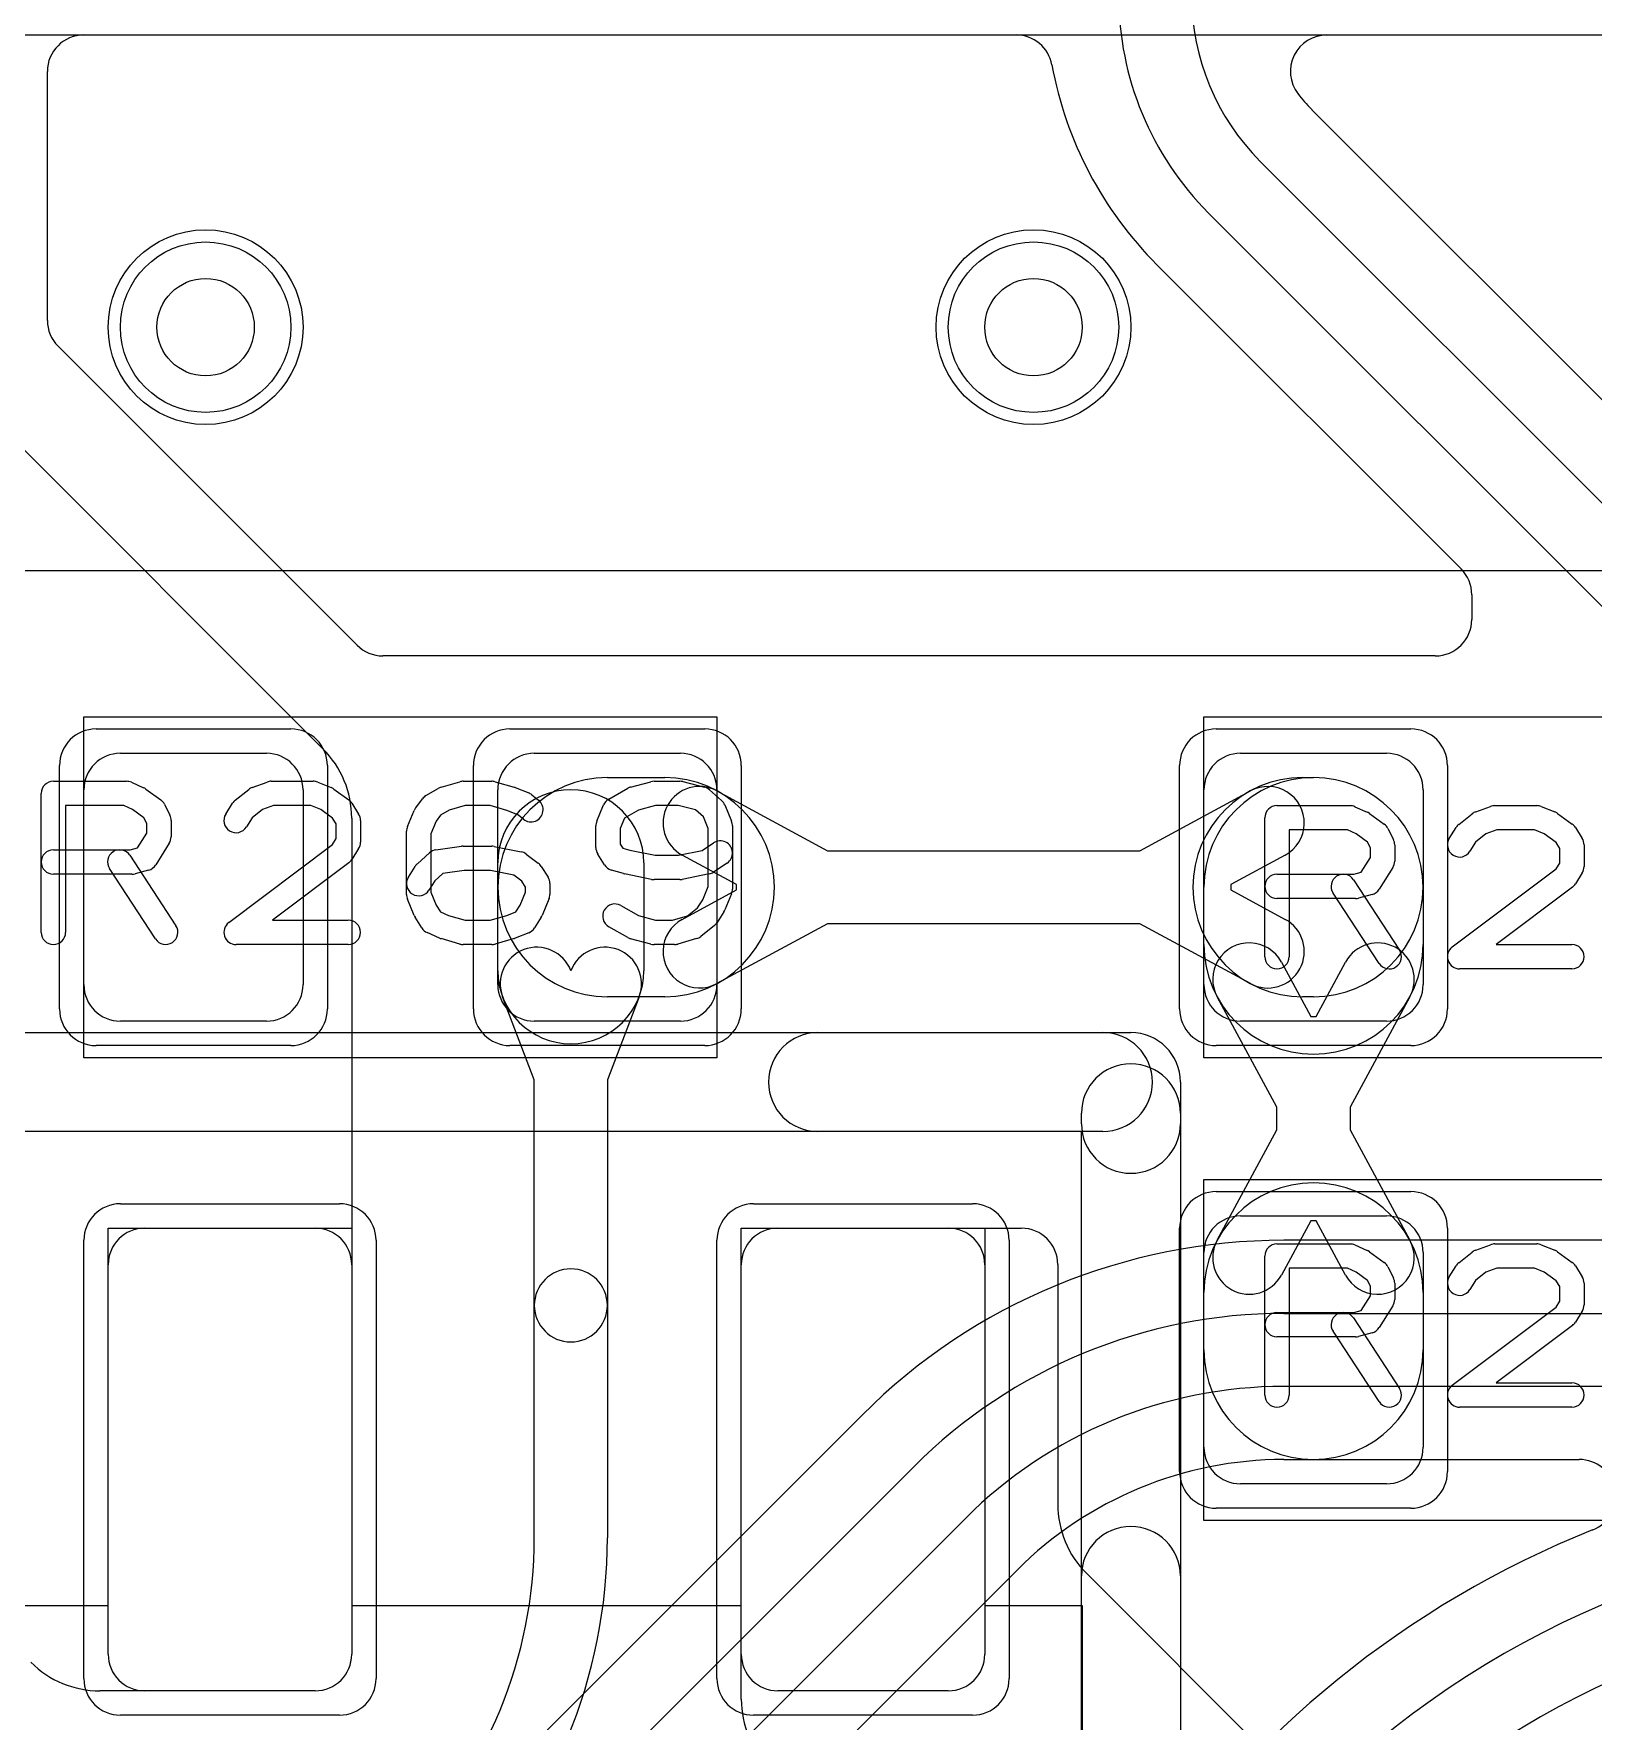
# Model space of a CAD drawing. Extents: x 0 to 20.5, y -0.5 to 20.
# Drawn here: x 4.547 to 7.749, y 12.138 to 15.602 of the extents above; entities that cross this region are included whole.
import ezdxf

# ---------------------------------------------------------------- set-up
doc = ezdxf.new("R2010")
doc.units = 0
for name, color, linetype in [('Hole', 1, 'CONTINUOUS'), ('L1', 3, 'CONTINUOUS'), ('L2', 3, 'CONTINUOUS'), ('L3', 3, 'CONTINUOUS'), ('L4', 3, 'CONTINUOUS'), ('MetalMask-A', 176, 'CONTINUOUS'), ('PartsArea-A', 111, 'CONTINUOUS'), ('PartsArea-B', 111, 'CONTINUOUS'), ('PartsSilk-A', 221, 'CONTINUOUS'), ('Resist-A', 2, 'CONTINUOUS'), ('Resist-B', 2, 'CONTINUOUS'), ('Silk-A', 140, 'CONTINUOUS')]:
    doc.layers.add(name, color=color, linetype=linetype)

msp = doc.modelspace()

# ---------------------------------------------------------------- linework, layer by layer
at = {"layer": 'Hole'}
for centre in [(4.9, 15), (6.6, 15)]:
    msp.add_circle(centre, 0.1, dxfattribs=at)
at = {"layer": 'L1'}
for p, q in [((4.65001, 15.59996), (6.56416, 15.59996)), ((7.20246, 15.59996), (18.82503, 15.59996)), ((4.57504, 15.01391), (4.57504, 15.52499)), ((8.18413, 14.43413), (7.17177, 15.44649)), ((7.06567, 15.34039), (8.07803, 14.32803)), ((7.97197, 14.22197), (6.9596, 15.23432)), ((6.85351, 15.12823), (7.47804, 14.5037)), ((5.2109, 14.347), (4.597, 14.9609)), ((4.43358, 14.84142), (5.14142, 14.13358)), ((7.5, 14.45069), (7.5, 14.40001)), ((7.42503, 14.32504), (5.26391, 14.32504)), ((4.725, 14.125), (5.025, 14.125)), ((5.575, 14.125), (5.875, 14.125)), ((7.025, 14.125), (7.325, 14.125)), ((5.725, 14.075), (5.84286, 14.075)), ((7.1525, 14.075), (7.175, 14.075)), ((4.65, 13.65), (4.65, 14.05)), ((5.1, 14.05), (5.1, 13.65)), ((5.5, 13.65), (5.5, 14.05)), ((5.95, 14.05), (5.95, 13.65)), ((5.95, 14.04785), (6.17686, 13.925)), ((6.8185, 13.925), (7.04536, 14.04785)), ((6.95, 13.65), (6.95, 14.05)), ((7.4, 14.05), (7.4, 13.65)), ((5.2, 13.99216), (5.2, 12.27497)), ((5.5, 13.67857), (5.5, 13.9)), ((5.8, 13.9), (5.8, 13.67857)), ((5.99011, 13.85555), (5.87858, 13.91595)), ((6.17686, 13.925), (6.8185, 13.925)), ((7.11678, 13.91595), (7.00525, 13.85555)), ((5.87858, 13.78405), (5.99011, 13.84445)), ((5.99011, 13.84445), (5.99011, 13.85555)), ((6.95, 13.73214), (6.95, 13.85)), ((7.00525, 13.85555), (7.00525, 13.84445)), ((7.00525, 13.84445), (7.11678, 13.78405)), ((7.4, 13.85), (7.4, 13.73214)), ((6.17686, 13.775), (5.95, 13.65215)), ((6.8185, 13.775), (6.17686, 13.775)), ((7.04536, 13.65215), (6.8185, 13.775)), ((7.10905, 13.69642), (7.16945, 13.58489)), ((7.18055, 13.58489), (7.24095, 13.69642)), ((5.575, 13.45473), (5.5099, 13.62499)), ((5.84286, 13.625), (5.725, 13.625)), ((5.7901, 13.62499), (5.725, 13.45473)), ((7.1, 13.39814), (6.97715, 13.625)), ((7.175, 13.625), (7.1525, 13.625)), ((7.37285, 13.625), (7.25, 13.39814)), ((7.16945, 13.58489), (7.18055, 13.58489)), ((5.025, 13.575), (4.725, 13.575)), ((5.875, 13.575), (5.575, 13.575)), ((7.325, 13.575), (7.025, 13.575)), ((5.575, 12.99139), (5.575, 13.45473)), ((5.725, 13.45473), (5.725, 12.99139)), ((7.1, 13.35186), (7.1, 13.39814)), ((7.25, 13.39814), (7.25, 13.35186)), ((6.97715, 13.125), (7.1, 13.35186)), ((7.25, 13.35186), (7.37285, 13.125)), ((7.025, 13.175), (7.325, 13.175)), ((4.775, 13.15), (5.125, 13.15)), ((6.07497, 13.15), (6.57499, 13.15)), ((6.075, 13.15), (6.425, 13.15)), ((7.16945, 13.16511), (7.10905, 13.05358)), ((7.18055, 13.16511), (7.16945, 13.16511)), ((7.24095, 13.05358), (7.18055, 13.16511)), ((6.95, 12.7), (6.95, 13.1)), ((7.4, 13.1), (7.4, 12.7)), ((4.7, 12.275), (4.7, 13.075)), ((5.2, 13.075), (5.2, 12.275)), ((6, 12.18284), (6, 13.07503)), ((6, 12.275), (6, 13.075)), ((6.5, 13.075), (6.5, 12.275)), ((6.64996, 13.07503), (6.64996, 12.58284)), ((6.95, 12.9), (6.95, 13.01786)), ((7.4, 13.01786), (7.4, 12.9)), ((5.575, 12.51421), (5.575, 12.99139)), ((5.725, 12.99139), (5.725, 12.51421)), ((7.325, 12.625), (7.025, 12.625)), ((6.70854, 12.44142), (7.74142, 11.40854)), ((5.12503, 12.2), (4.68284, 12.2)), ((5.125, 12.2), (4.775, 12.2)), ((6.425, 12.2), (6.075, 12.2))]:
    msp.add_line(p, q, dxfattribs=at)
for centre in [(4.9, 15), (6.6, 15)]:
    msp.add_circle(centre, 0.2, dxfattribs=at)
for centre, radius, start, end in [((7.40528, 15.68), 0.63028, 180, -135), ((7.40528, 15.68), 0.48028, 180, -135), ((4.65001, 15.52499), 0.07497, 90, 180), ((6.56416, 15.52499), 0.07497, 10.44361, 90), ((7.20246, 15.52499), 0.07497, 90, -142.615), ((7.4053, 15.68), 0.78033, -169.55855, -135.00104), ((7.40528, 15.68), 0.33024, -142.61134, -135.20242), ((7.22414, 15.50013), 0.07497, -135.20536, -134.31363), ((4.65001, 15.01391), 0.07497, 180, -135), ((7.42503, 14.45069), 0.07497, 0, 45), ((7.42503, 14.40001), 0.07497, -90, 0), ((5.26391, 14.40001), 0.07497, -135, -90), ((4.725, 14.05), 0.075, 90, 180), ((5.025, 14.05), 0.075, 0, 90), ((5, 13.99216), 0.2, 0, 45), ((5.575, 14.05), 0.075, 90, 180), ((5.875, 14.05), 0.075, 0, 90), ((7.025, 14.05), 0.075, 90, 180), ((7.325, 14.05), 0.075, 0, 90), ((5.725, 13.85), 0.225, 90, -90), ((5.84286, 13.85), 0.225, -90, 90), ((7.1525, 13.85), 0.225, 90, -90), ((7.175, 13.85), 0.225, 0, 180), ((7.175, 13.85), 0.225, -90, 90), ((5.65, 13.9), 0.15, 0, 180), ((5.91429, 13.9819), 0.075, 61.56575, -118.43679), ((7.08107, 13.9819), 0.075, -61.56575, 118.43679), ((5.91429, 13.7181), 0.075, 118.43425, -61.56321), ((7.08107, 13.7181), 0.075, -118.43425, 61.56321), ((5.57995, 13.65178), 0.075, 20.93604, -159.07574), ((5.72005, 13.65178), 0.075, -20.92891, 159.06396), ((7.175, 13.73214), 0.225, 180, 0), ((7.0431, 13.66071), 0.075, 28.43425, -151.56321), ((7.3069, 13.66071), 0.075, -28.43425, 151.56321), ((5.65, 13.67857), 0.15, 180, 0), ((4.725, 13.65), 0.075, 180, -90), ((5.025, 13.65), 0.075, -90, 0), ((5.575, 13.65), 0.075, 180, -90), ((5.875, 13.65), 0.075, -90, 0), ((7.025, 13.65), 0.075, 180, -90), ((7.325, 13.65), 0.075, -90, 0), ((7.175, 13.01786), 0.225, 0, 180), ((7.025, 13.1), 0.075, 90, 180), ((7.325, 13.1), 0.075, 0, 90), ((4.775, 13.075), 0.075, 90, 180), ((5.125, 13.075), 0.075, 0, 90), ((6.07497, 13.07503), 0.07497, 90, 180), ((6.075, 13.075), 0.075, 90, 180), ((6.425, 13.075), 0.075, 0, 90), ((6.57499, 13.07503), 0.07497, 0, 90), ((7.0431, 13.08929), 0.075, 151.56575, -28.43679), ((7.3069, 13.08929), 0.075, -151.56575, 28.43679), ((5.65, 12.99139), 0.075, 0, 180), ((5.65, 12.99139), 0.075, 180, 0), ((7.175, 12.9), 0.225, 180, 0), ((7.025, 12.7), 0.075, 180, -90), ((7.325, 12.7), 0.075, -90, 0), ((6.84996, 12.58284), 0.2, 180, -135), ((4.65, 12.51422), 0.925, -45, -0.00062), ((4.65, 12.51422), 1.075, -45, -0.00053), ((4.775, 12.275), 0.075, 180, -90), ((5.125, 12.275), 0.075, -90, 0), ((5.12503, 12.27497), 0.07497, -90, 0), ((6.075, 12.275), 0.075, 180, -90), ((6.425, 12.275), 0.075, -90, 0), ((4.68284, 12.4), 0.2, -135, -90), ((6.2, 12.18284), 0.2, 180, -135)]:
    msp.add_arc(centre, radius, start, end, dxfattribs=at)
at = {"layer": 'L2'}
msp.add_line((1.17497, 15.59996), (18.82503, 15.59996), dxfattribs=at)
for centre in [(4.9, 15), (6.6, 15)]:
    msp.add_circle(centre, 0.2, dxfattribs=at)
at = {"layer": 'L3'}
msp.add_line((1.175, 15.59996), (9.69996, 15.59996), dxfattribs=at)
for centre in [(4.9, 15), (6.6, 15)]:
    msp.add_circle(centre, 0.2, dxfattribs=at)
at = {"layer": 'L4'}
for p, q in [((1.17497, 15.59996), (10.14999, 15.59996)), ((8.94932, 13.12504), (7.11421, 13.12504)), ((7.11421, 12.975), (8.06711, 12.975)), ((8.06711, 12.825), (7.11421, 12.825)), ((6.24799, 12.76623), (4.38883, 10.90709)), ((5.39951, 11.70557), (6.35408, 12.66014)), ((7.11421, 12.67496), (7.72052, 12.67496)), ((6.46015, 12.55407), (5.50557, 11.59951)), ((4.70709, 10.58883), (6.56624, 12.44798))]:
    msp.add_line(p, q, dxfattribs=at)
for centre in [(4.9, 15), (6.6, 15)]:
    msp.add_circle(centre, 0.2, dxfattribs=at)
for centre, radius, start, end in [((7.11423, 11.9), 1.22504, 90.00093, 135.00033), ((7.11422, 11.9), 1.075, 90.00053, 135), ((7.11422, 11.9), 0.925, 90.00062, 135), ((7.11422, 11.9), 0.77496, 90.00074, 135), ((7.72052, 12.59999), 0.07497, -67.81399, 90), ((8.5, 10.65), 2.02504, 111.79279, 180), ((8.5, 10.65), 1.875, 90, 180), ((7.72037, 12.59993), 0.07497, -68.20852, -67.69053), ((8.5, 10.65), 1.725, 90, 180), ((8.5, 10.65), 1.575, 90, 180)]:
    msp.add_arc(centre, radius, start, end, dxfattribs=at)
at = {"layer": 'MetalMask-A'}
for p, q in [((4.725, 14.125), (5.025, 14.125)), ((5.575, 14.125), (5.875, 14.125)), ((7.025, 14.125), (7.325, 14.125)), ((4.65, 13.65), (4.65, 14.05)), ((5.1, 14.05), (5.1, 13.65)), ((5.5, 13.65), (5.5, 14.05)), ((5.95, 14.05), (5.95, 13.65)), ((6.95, 13.65), (6.95, 14.05)), ((7.4, 14.05), (7.4, 13.65)), ((5.025, 13.575), (4.725, 13.575)), ((5.875, 13.575), (5.575, 13.575)), ((7.325, 13.575), (7.025, 13.575)), ((7.025, 13.175), (7.325, 13.175)), ((4.775, 13.15), (5.125, 13.15)), ((6.075, 13.15), (6.425, 13.15)), ((6.95, 12.7), (6.95, 13.1)), ((7.4, 13.1), (7.4, 12.7)), ((4.7, 12.275), (4.7, 13.075)), ((5.2, 13.075), (5.2, 12.275)), ((6, 12.275), (6, 13.075)), ((6.5, 13.075), (6.5, 12.275)), ((7.325, 12.625), (7.025, 12.625)), ((5.125, 12.2), (4.775, 12.2)), ((6.425, 12.2), (6.075, 12.2))]:
    msp.add_line(p, q, dxfattribs=at)
for centre, start, end in [((4.725, 14.05), 90, 180), ((5.025, 14.05), 0, 90), ((5.575, 14.05), 90, 180), ((5.875, 14.05), 0, 90), ((7.025, 14.05), 90, 180), ((7.325, 14.05), 0, 90), ((4.725, 13.65), 180, -90), ((5.025, 13.65), -90, 0), ((5.575, 13.65), 180, -90), ((5.875, 13.65), -90, 0), ((7.025, 13.65), 180, -90), ((7.325, 13.65), -90, 0), ((7.025, 13.1), 90, 180), ((7.325, 13.1), 0, 90), ((4.775, 13.075), 90, 180), ((5.125, 13.075), 0, 90), ((6.075, 13.075), 90, 180), ((6.425, 13.075), 0, 90), ((7.025, 12.7), 180, -90), ((7.325, 12.7), -90, 0), ((4.775, 12.275), 180, -90), ((5.125, 12.275), -90, 0), ((6.075, 12.275), 180, -90), ((6.425, 12.275), -90, 0)]:
    msp.add_arc(centre, 0.075, start, end, dxfattribs=at)
at = {"layer": 'PartsArea-A'}
for p, q in [((20, 14.5), (0, 14.5)), ((4.65, 13.5), (4.65, 14.2)), ((4.65, 14.2), (5.95, 14.2)), ((5.95, 14.2), (5.95, 13.5)), ((6.95, 13.5), (6.95, 14.2)), ((6.95, 14.2), (8.25, 14.2)), ((5.95, 13.5), (4.65, 13.5)), ((8.25, 13.5), (6.95, 13.5)), ((6.95, 12.55), (6.95, 13.25)), ((6.95, 13.25), (8.25, 13.25)), ((4.7, 12.375), (4.7, 13.15)), ((4.7, 13.15), (5.2, 13.15)), ((5.2, 13.15), (5.2, 12.375)), ((6, 12.375), (6, 13.15)), ((6, 13.15), (6.5, 13.15)), ((6.5, 13.15), (6.5, 12.375)), ((8.25, 12.55), (6.95, 12.55)), ((4.5, 12.375), (4.7, 12.375)), ((5.2, 12.375), (6, 12.375)), ((6.5, 12.375), (6.7, 12.375)), ((6.7, 12.375), (6.7, 11.025))]:
    msp.add_line(p, q, dxfattribs=at)
at = {"layer": 'PartsArea-B'}
msp.add_line((20, 14.5), (0, 14.5), dxfattribs=at)
at = {"layer": 'PartsSilk-A'}
for p, q in [((4.5625, 13.75741), (4.5625, 14.04259)), ((4.5875, 14.06759), (4.7375, 14.06759)), ((4.74765, 14.06544), (4.77265, 14.05433)), ((4.7772, 14.0517), (4.80776, 14.02948)), ((4.96077, 14.02878), (4.98855, 14.051)), ((4.99563, 14.05497), (5.02618, 14.06608)), ((5.03472, 14.06759), (5.12083, 14.06759)), ((5.13011, 14.0658), (5.15789, 14.05469)), ((5.16331, 14.0517), (5.19387, 14.02948)), ((5.35254, 14.03818), (5.37754, 14.05299)), ((5.38341, 14.05552), (5.4223, 14.06663)), ((5.42917, 14.06759), (5.4875, 14.06759)), ((5.49437, 14.06663), (5.53326, 14.05552)), ((5.53567, 14.05469), (5.56345, 14.04358)), ((5.56979, 14.03989), (5.58368, 14.02878)), ((5.72788, 14.03097), (5.76677, 14.05319)), ((5.77273, 14.05564), (5.81439, 14.06675)), ((5.82083, 14.06759), (5.87361, 14.06759)), ((5.87967, 14.06684), (5.92412, 14.05573)), ((5.93467, 14.05017), (5.95967, 14.02795)), ((4.7322, 14.01759), (4.6125, 14.01759)), ((4.6125, 14.01759), (4.6125, 13.75741)), ((4.74993, 14.00971), (4.7322, 14.01759)), ((4.77343, 13.99263), (4.74993, 14.00971)), ((4.81542, 14.02044), (4.82653, 13.99822)), ((4.9413, 14.00029), (4.95519, 14.02251)), ((5.01658, 14.00939), (4.99533, 13.9924)), ((5.03912, 14.01759), (5.01658, 14.00939)), ((5.11602, 14.01759), (5.03912, 14.01759)), ((5.13643, 14.00943), (5.11602, 14.01759)), ((5.16054, 13.99189), (5.13643, 14.00943)), ((5.20037, 14.02251), (5.21426, 14.00029)), ((5.31442, 13.97442), (5.32831, 14.00776)), ((5.33139, 14.01315), (5.34528, 14.03167)), ((5.40025, 14.00833), (5.3823, 13.99769)), ((5.43267, 14.01759), (5.40025, 14.00833)), ((5.484, 14.01759), (5.43267, 14.01759)), ((5.51829, 14.00779), (5.484, 14.01759)), ((5.54145, 13.99853), (5.51829, 14.00779)), ((5.55244, 13.98974), (5.54145, 13.99853)), ((5.70331, 13.98555), (5.7172, 14.01888)), ((5.78875, 14.00816), (5.76008, 13.99178)), ((5.82411, 14.01759), (5.78875, 14.00816)), ((5.87053, 14.01759), (5.82411, 14.01759)), ((5.90604, 14.00871), (5.87053, 14.01759)), ((5.92218, 13.99437), (5.90604, 14.00871)), ((5.96614, 14.01887), (5.98002, 13.98554)), ((7.1, 14.01759), (7.25, 14.01759)), ((7.26015, 14.01544), (7.28515, 14.00433)), ((7.2897, 14.0017), (7.32026, 13.97948)), ((7.47327, 13.97878), (7.50105, 14.001)), ((7.50813, 14.00497), (7.53868, 14.01608)), ((7.54722, 14.01759), (7.63333, 14.01759)), ((7.64261, 14.0158), (7.67039, 14.00469)), ((7.67581, 14.0017), (7.70637, 13.97948)), ((4.77917, 13.98114), (4.77343, 13.99263)), ((4.77917, 13.96087), (4.77917, 13.98114)), ((4.82917, 13.98704), (4.82917, 13.9537)), ((4.99533, 13.9924), (4.9837, 13.97379)), ((5.16806, 13.97987), (5.16054, 13.99189)), ((5.16806, 13.94976), (5.16806, 13.97987)), ((5.21806, 13.98704), (5.21806, 13.94259)), ((5.3125, 13.83519), (5.3125, 13.96481)), ((5.37327, 13.98565), (5.3625, 13.95981)), ((5.3823, 13.99769), (5.37327, 13.98565)), ((5.70139, 13.93148), (5.70139, 13.97593)), ((5.76008, 13.99178), (5.75139, 13.97093)), ((5.75139, 13.97093), (5.75139, 13.93865)), ((5.93194, 13.97093), (5.92218, 13.99437)), ((5.93194, 13.8513), (5.93194, 13.97093)), ((5.98194, 13.97593), (5.98194, 13.8463)), ((7.075, 13.70741), (7.075, 13.99259)), ((7.2447, 13.96759), (7.125, 13.96759)), ((7.125, 13.96759), (7.125, 13.70741)), ((7.26243, 13.95971), (7.2447, 13.96759)), ((7.32792, 13.97044), (7.33903, 13.94822)), ((7.4538, 13.95029), (7.46769, 13.97251)), ((7.55162, 13.96759), (7.52908, 13.95939)), ((7.62852, 13.96759), (7.55162, 13.96759)), ((7.64893, 13.95943), (7.62852, 13.96759)), ((7.71287, 13.97251), (7.72676, 13.95029)), ((4.74533, 13.92685), (4.76042, 13.93087)), ((4.76042, 13.93087), (4.77917, 13.96087)), ((4.82537, 13.94045), (4.79759, 13.89601)), ((4.94747, 13.77739), (5.16043, 13.93756)), ((5.16043, 13.93756), (5.16806, 13.94976)), ((5.21426, 13.92934), (5.20037, 13.90712)), ((5.3625, 13.95981), (5.3625, 13.84019)), ((5.37291, 13.92661), (5.42569, 13.93402)), ((5.42917, 13.93426), (5.4875, 13.93426)), ((5.4924, 13.93377), (5.54796, 13.92266)), ((5.75139, 13.93865), (5.75646, 13.93054)), ((5.75646, 13.93054), (5.7713, 13.92614)), ((5.91942, 13.92539), (5.94307, 13.94117)), ((7.28593, 13.94263), (7.26243, 13.95971)), ((7.29167, 13.93114), (7.28593, 13.94263)), ((7.29167, 13.91087), (7.29167, 13.93114)), ((7.34167, 13.93704), (7.34167, 13.9037)), ((7.50783, 13.9424), (7.4962, 13.92379)), ((7.52908, 13.95939), (7.50783, 13.9424)), ((7.67304, 13.94189), (7.64893, 13.95943)), ((7.68056, 13.92987), (7.67304, 13.94189)), ((7.68056, 13.89976), (7.68056, 13.92987)), ((7.73056, 13.93704), (7.73056, 13.89259)), ((4.5875, 13.92685), (4.74533, 13.92685)), ((4.74453, 13.91553), (4.83898, 13.77109)), ((5.1942, 13.90039), (5.03733, 13.78241)), ((5.33478, 13.89832), (5.35978, 13.92054)), ((5.55794, 13.91824), (5.58294, 13.89972)), ((5.71908, 13.89601), (5.70519, 13.91823)), ((5.7713, 13.92614), (5.82331, 13.91574)), ((5.82331, 13.91574), (5.87113, 13.91574)), ((5.87113, 13.91574), (5.91942, 13.92539)), ((5.97081, 13.89957), (5.94304, 13.88105)), ((7.27292, 13.88087), (7.29167, 13.91087)), ((7.67293, 13.88756), (7.68056, 13.89976)), ((4.74861, 13.87685), (4.5875, 13.87685)), ((4.79714, 13.74373), (4.70269, 13.88817)), ((4.78283, 13.8851), (4.75505, 13.87769)), ((5.3163, 13.87066), (5.33019, 13.89288)), ((5.37068, 13.86333), (5.3587, 13.84416)), ((5.38735, 13.87814), (5.37068, 13.86333)), ((5.43092, 13.88426), (5.38735, 13.87814)), ((5.48502, 13.88426), (5.43092, 13.88426)), ((5.53267, 13.87473), (5.48502, 13.88426)), ((5.54937, 13.86236), (5.53267, 13.87473)), ((5.55694, 13.85024), (5.54937, 13.86236)), ((5.58926, 13.89287), (5.60314, 13.87065)), ((5.75818, 13.87788), (5.73318, 13.88529)), ((5.81593, 13.86623), (5.76038, 13.87734)), ((5.87361, 13.86574), (5.82083, 13.86574)), ((5.93407, 13.87734), (5.87851, 13.86623)), ((7.1, 13.87685), (7.25783, 13.87685)), ((7.25703, 13.86553), (7.35148, 13.72109)), ((7.25783, 13.87685), (7.27292, 13.88087)), ((7.33787, 13.89045), (7.31009, 13.84601)), ((7.45997, 13.72739), (7.67293, 13.88756)), ((7.72676, 13.87934), (7.71287, 13.85712)), ((5.32831, 13.79224), (5.31442, 13.82558)), ((5.3625, 13.84019), (5.37368, 13.81336)), ((5.54577, 13.81336), (5.55694, 13.84019)), ((5.55694, 13.84019), (5.55694, 13.85024)), ((5.60502, 13.82558), (5.59114, 13.79224)), ((5.60694, 13.85741), (5.60694, 13.83519)), ((5.92077, 13.82447), (5.93194, 13.8513)), ((5.98002, 13.83669), (5.96614, 13.80335)), ((7.26111, 13.82685), (7.1, 13.82685)), ((7.30964, 13.69373), (7.21519, 13.83817)), ((7.29533, 13.8351), (7.26755, 13.82769)), ((7.7067, 13.85039), (7.54983, 13.73241)), ((5.37368, 13.81336), (5.38242, 13.79937)), ((5.38242, 13.79937), (5.39883, 13.79208)), ((5.39883, 13.79208), (5.43267, 13.78241)), ((5.484, 13.78241), (5.51829, 13.79221)), ((5.51829, 13.79221), (5.5373, 13.79981)), ((5.5373, 13.79981), (5.54577, 13.81336)), ((5.75268, 13.81245), (5.78875, 13.79184)), ((5.78875, 13.79184), (5.82411, 13.78241)), ((5.859, 13.78241), (5.8897, 13.79118)), ((5.8897, 13.79118), (5.91023, 13.8076)), ((5.91023, 13.8076), (5.92077, 13.82447)), ((5.96426, 13.79971), (5.95037, 13.77749)), ((5.03733, 13.78241), (5.19306, 13.78241)), ((5.34408, 13.76638), (5.33019, 13.7886)), ((5.38013, 13.74567), (5.35513, 13.75678)), ((5.43267, 13.78241), (5.484, 13.78241)), ((5.56345, 13.75642), (5.53567, 13.74531)), ((5.58926, 13.7886), (5.57537, 13.76638)), ((5.76677, 13.74681), (5.72788, 13.76903)), ((5.82411, 13.78241), (5.859, 13.78241)), ((5.94479, 13.77122), (5.91701, 13.749)), ((5.19306, 13.73241), (4.9625, 13.73241)), ((5.4223, 13.73337), (5.38341, 13.74448)), ((5.4875, 13.73241), (5.42917, 13.73241)), ((5.53326, 13.74448), (5.49437, 13.73337)), ((5.81439, 13.73325), (5.77273, 13.74436)), ((5.8625, 13.73241), (5.82083, 13.73241)), ((5.90826, 13.74448), (5.86937, 13.73337)), ((7.54983, 13.73241), (7.70556, 13.73241)), ((7.70556, 13.68241), (7.475, 13.68241)), ((4.4, 13.5516), (6.8, 13.5516)), ((6.9016, 13.45), (6.9016, 9.95)), ((6.6984, 13.3484), (4.4, 13.3484)), ((6.6984, 10.0516), (6.6984, 13.3484)), ((7.1, 13.11759), (7.25, 13.11759)), ((7.26015, 13.11544), (7.28515, 13.10433)), ((7.2897, 13.1017), (7.32026, 13.07948)), ((7.47327, 13.07878), (7.50105, 13.101)), ((7.50813, 13.10497), (7.53868, 13.11608)), ((7.54722, 13.11759), (7.63333, 13.11759)), ((7.64261, 13.1158), (7.67039, 13.10469)), ((7.67581, 13.1017), (7.70637, 13.07948)), ((7.075, 12.80741), (7.075, 13.09259)), ((7.2447, 13.06759), (7.125, 13.06759)), ((7.125, 13.06759), (7.125, 12.80741)), ((7.26243, 13.05971), (7.2447, 13.06759)), ((7.32792, 13.07044), (7.33903, 13.04822)), ((7.4538, 13.05029), (7.46769, 13.07251)), ((7.55162, 13.06759), (7.52908, 13.05939)), ((7.62852, 13.06759), (7.55162, 13.06759)), ((7.64893, 13.05943), (7.62852, 13.06759)), ((7.71287, 13.07251), (7.72676, 13.05029)), ((7.28593, 13.04263), (7.26243, 13.05971)), ((7.29167, 13.03114), (7.28593, 13.04263)), ((7.29167, 13.01087), (7.29167, 13.03114)), ((7.34167, 13.03704), (7.34167, 13.0037)), ((7.50783, 13.0424), (7.4962, 13.02379)), ((7.52908, 13.05939), (7.50783, 13.0424)), ((7.67304, 13.04189), (7.64893, 13.05943)), ((7.68056, 13.02987), (7.67304, 13.04189)), ((7.68056, 12.99976), (7.68056, 13.02987)), ((7.73056, 13.03704), (7.73056, 12.99259)), ((7.27292, 12.98087), (7.29167, 13.01087)), ((7.67293, 12.98756), (7.68056, 12.99976)), ((7.1, 12.97685), (7.25783, 12.97685)), ((7.25703, 12.96553), (7.35148, 12.82109)), ((7.25783, 12.97685), (7.27292, 12.98087)), ((7.33787, 12.99045), (7.31009, 12.94601)), ((7.45997, 12.82739), (7.67293, 12.98756)), ((7.72676, 12.97934), (7.71287, 12.95712)), ((7.26111, 12.92685), (7.1, 12.92685)), ((7.30964, 12.79373), (7.21519, 12.93817)), ((7.29533, 12.9351), (7.26755, 12.92769)), ((7.7067, 12.95039), (7.54983, 12.83241)), ((7.54983, 12.83241), (7.70556, 12.83241)), ((7.70556, 12.78241), (7.475, 12.78241))]:
    msp.add_line(p, q, dxfattribs=at)
for centre, radius, start, end in [((4.5875, 14.04259), 0.025, 90, 180), ((4.7375, 14.04259), 0.025, 66.04914, 90), ((4.7625, 14.03148), 0.025, 53.98274, 66.03964), ((5.00417, 14.03148), 0.025, 109.97919, 128.65478), ((5.03472, 14.04259), 0.025, 90, 109.98461), ((5.12083, 14.04259), 0.025, 68.2071, 90), ((5.14861, 14.03148), 0.025, 53.98274, 68.20215), ((5.36528, 14.01667), 0.025, 120.63752, 143.1301), ((5.39028, 14.03148), 0.025, 105.94854, 120.63752), ((5.42917, 14.04259), 0.025, 90, 105.94854), ((5.4875, 14.04259), 0.025, 74.05146, 90), ((5.52639, 14.03148), 0.025, 68.2071, 74.05146), ((5.55417, 14.02037), 0.025, 51.33303, 68.2071), ((5.77917, 14.03148), 0.025, 104.92551, 119.74171), ((5.82083, 14.04259), 0.025, 90, 104.93227), ((5.87361, 14.04259), 0.025, 75.96932, 90), ((5.91806, 14.03148), 0.025, 48.37217, 75.96679), ((4.79306, 14.00926), 0.025, 26.56505, 53.97932), ((4.9625, 13.98704), 0.025, 147.99462, -32.01002), ((4.97639, 14.00926), 0.025, 128.66697, 147.98998), ((5.17917, 14.00926), 0.025, 32.00538, 53.97932), ((5.19306, 13.98704), 0.025, 0, 32.01002), ((5.35139, 13.99815), 0.025, 143.1301, 157.39424), ((5.56806, 14.00926), 0.025, -128.66697, 51.34522), ((5.74028, 14.00926), 0.025, 119.73351, 157.37647), ((5.94306, 14.00926), 0.025, 22.60576, 48.36931), ((7.1, 13.99259), 0.025, 90, 180), ((7.25, 13.99259), 0.025, 66.04914, 90), ((7.275, 13.98148), 0.025, 53.98274, 66.03964), ((7.51667, 13.98148), 0.025, 109.97919, 128.65478), ((7.54722, 13.99259), 0.025, 90, 109.98461), ((7.63333, 13.99259), 0.025, 68.2071, 90), ((7.66111, 13.98148), 0.025, 53.98274, 68.20215), ((4.80417, 13.98704), 0.025, 0, 26.56505), ((5.3375, 13.96481), 0.025, 157.39424, 180), ((5.72639, 13.97593), 0.025, 157.37309, 180), ((5.95694, 13.97593), 0.025, 0, 22.60888), ((7.30556, 13.95926), 0.025, 26.56505, 53.97932), ((7.48889, 13.95926), 0.025, 128.66697, 147.98998), ((7.69167, 13.95926), 0.025, 32.00538, 53.97932), ((4.80417, 13.9537), 0.025, -32.00538, 0), ((5.19306, 13.94259), 0.025, -32.00538, 0), ((5.42917, 13.90926), 0.025, 90, 98.00047), ((5.4875, 13.90926), 0.025, 78.69456, 90), ((5.72639, 13.93148), 0.025, 180, -147.98998), ((5.95694, 13.92037), 0.025, -56.30358, 123.69959), ((7.31667, 13.93704), 0.025, 0, 26.56505), ((7.475, 13.93704), 0.025, 147.99462, -32.01002), ((7.70556, 13.93704), 0.025, 0, 32.01002), ((4.5875, 13.90185), 0.025, 90, -90), ((4.72361, 13.90185), 0.025, 33.18146, -146.81914), ((4.77639, 13.90926), 0.025, -75.07449, -32.01002), ((5.17917, 13.92037), 0.025, -53.0476, -32.01002), ((5.35139, 13.87963), 0.025, 131.62783, 147.99462), ((5.37639, 13.90185), 0.025, 98.00047, 131.62783), ((5.54306, 13.89815), 0.025, 53.47387, 78.69456), ((5.56806, 13.87963), 0.025, 31.98594, 53.47387), ((5.74028, 13.90926), 0.025, -147.99462, -106.50982), ((7.31667, 13.9037), 0.025, -32.00538, 0), ((4.74861, 13.90185), 0.025, -90, -75.06473), ((5.3375, 13.85741), 0.025, 147.99462, -32.01002), ((5.58194, 13.85741), 0.025, 0, 31.98594), ((5.76528, 13.90185), 0.025, -106.49948, -101.30993), ((5.82083, 13.89074), 0.025, -101.30544, -90), ((5.87361, 13.89074), 0.025, -90, -78.69205), ((5.92917, 13.90185), 0.025, -78.69456, -56.30041), ((7.1, 13.85185), 0.025, 90, -90), ((7.23611, 13.85185), 0.025, 33.18146, -146.81914), ((7.70556, 13.89259), 0.025, -32.00538, 0), ((5.3375, 13.83519), 0.025, 180, -157.39424), ((5.58194, 13.83519), 0.025, -22.60576, 0), ((5.95694, 13.8463), 0.025, -22.60576, 0), ((7.26111, 13.85185), 0.025, -90, -75.06473), ((7.28889, 13.85926), 0.025, -75.07449, -32.01002), ((7.69167, 13.87037), 0.025, -53.0476, -32.01002), ((5.35139, 13.80185), 0.025, -157.39424, -147.99462), ((5.56806, 13.80185), 0.025, -32.00538, -22.60576), ((5.74028, 13.79074), 0.025, 60.26649, -119.74171), ((5.94306, 13.81296), 0.025, -32.00538, -22.60278), ((4.5875, 13.75741), 0.025, 180, 0), ((4.81806, 13.75741), 0.025, -146.81854, 33.18086), ((4.9625, 13.75741), 0.025, 126.9524, -90), ((5.19306, 13.75741), 0.025, -90, 90), ((5.36528, 13.77963), 0.025, -147.99462, -113.95086), ((5.55417, 13.77963), 0.025, -68.2071, -32.00538), ((5.92917, 13.79074), 0.025, -51.33303, -32.01002), ((5.39028, 13.76852), 0.025, -113.95086, -105.94854), ((5.42917, 13.75741), 0.025, -105.94854, -90), ((5.4875, 13.75741), 0.025, -90, -74.05146), ((5.52639, 13.76852), 0.025, -74.05146, -68.2071), ((5.77917, 13.76852), 0.025, -119.73351, -104.93227), ((5.82083, 13.75741), 0.025, -104.92551, -90), ((5.8625, 13.75741), 0.025, -90, -74.05655), ((5.90139, 13.76852), 0.025, -74.05146, -51.34522), ((7.475, 13.70741), 0.025, 126.9524, -90), ((7.70556, 13.70741), 0.025, -90, 90), ((7.1, 13.70741), 0.025, 180, 0), ((7.33056, 13.70741), 0.025, -146.81854, 33.18086), ((6.8, 13.45), 0.1016, 0, 90), ((7.1, 13.09259), 0.025, 90, 180), ((7.25, 13.09259), 0.025, 66.04914, 90), ((7.275, 13.08148), 0.025, 53.98274, 66.03964), ((7.51667, 13.08148), 0.025, 109.97919, 128.65478), ((7.54722, 13.09259), 0.025, 90, 109.98461), ((7.63333, 13.09259), 0.025, 68.2071, 90), ((7.66111, 13.08148), 0.025, 53.98274, 68.20215), ((7.30556, 13.05926), 0.025, 26.56505, 53.97932), ((7.48889, 13.05926), 0.025, 128.66697, 147.98998), ((7.69167, 13.05926), 0.025, 32.00538, 53.97932), ((7.31667, 13.03704), 0.025, 0, 26.56505), ((7.475, 13.03704), 0.025, 147.99462, -32.01002), ((7.70556, 13.03704), 0.025, 0, 32.01002), ((7.31667, 13.0037), 0.025, -32.00538, 0), ((7.1, 12.95185), 0.025, 90, -90), ((7.23611, 12.95185), 0.025, 33.18146, -146.81914), ((7.70556, 12.99259), 0.025, -32.00538, 0), ((7.26111, 12.95185), 0.025, -90, -75.06473), ((7.28889, 12.95926), 0.025, -75.07449, -32.01002), ((7.69167, 12.97037), 0.025, -53.0476, -32.01002), ((7.33056, 12.80741), 0.025, -146.81854, 33.18086), ((7.475, 12.80741), 0.025, 126.9524, -90), ((7.70556, 12.80741), 0.025, -90, 90), ((7.1, 12.80741), 0.025, 180, 0)]:
    msp.add_arc(centre, radius, start, end, dxfattribs=at)
at = {"layer": 'Resist-A'}
for p, q in [((4.675, 14.175), (5.075, 14.175)), ((5.525, 14.175), (5.925, 14.175)), ((6.975, 14.175), (7.375, 14.175)), ((4.6, 13.6), (4.6, 14.1)), ((5.15, 14.1), (5.15, 13.6)), ((5.45, 13.6), (5.45, 14.1)), ((6, 14.1), (6, 13.6)), ((6.9, 13.6), (6.9, 14.1)), ((7.45, 14.1), (7.45, 13.6)), ((5.075, 13.525), (4.675, 13.525)), ((5.925, 13.525), (5.525, 13.525)), ((7.375, 13.525), (6.975, 13.525)), ((6.975, 13.225), (7.375, 13.225)), ((4.725, 13.2), (5.175, 13.2)), ((6.025, 13.2), (6.475, 13.2)), ((6.9, 12.65), (6.9, 13.15)), ((7.45, 13.15), (7.45, 12.65)), ((4.65, 12.225), (4.65, 13.125)), ((5.25, 13.125), (5.25, 12.225)), ((5.95, 12.225), (5.95, 13.125)), ((6.55, 13.125), (6.55, 12.225)), ((7.375, 12.575), (6.975, 12.575)), ((5.175, 12.15), (4.725, 12.15)), ((6.475, 12.15), (6.025, 12.15))]:
    msp.add_line(p, q, dxfattribs=at)
for centre in [(4.9, 15), (6.6, 15)]:
    msp.add_circle(centre, 0.175, dxfattribs=at)
for centre, start, end in [((4.675, 14.1), 90, 180), ((5.075, 14.1), 0, 90), ((5.525, 14.1), 90, 180), ((5.925, 14.1), 0, 90), ((6.975, 14.1), 90, 180), ((7.375, 14.1), 0, 90), ((4.675, 13.6), 180, -90), ((5.075, 13.6), -90, 0), ((5.525, 13.6), 180, -90), ((5.925, 13.6), -90, 0), ((6.975, 13.6), 180, -90), ((7.375, 13.6), -90, 0), ((6.975, 13.15), 90, 180), ((7.375, 13.15), 0, 90), ((4.725, 13.125), 90, 180), ((5.175, 13.125), 0, 90), ((6.025, 13.125), 90, 180), ((6.475, 13.125), 0, 90), ((6.975, 12.65), 180, -90), ((7.375, 12.65), -90, 0), ((4.725, 12.225), 180, -90), ((5.175, 12.225), -90, 0), ((6.025, 12.225), 180, -90), ((6.475, 12.225), -90, 0)]:
    msp.add_arc(centre, 0.075, start, end, dxfattribs=at)
at = {"layer": 'Resist-B'}
for centre in [(4.9, 15), (6.6, 15)]:
    msp.add_circle(centre, 0.175, dxfattribs=at)
at = {"layer": 'Silk-A'}
for p, q in [((6.1574, 13.5516), (6.7426, 13.5516)), ((6.6984, 13.3642), (6.6984, 13.3858)), ((6.9016, 13.3858), (6.9016, 13.3642)), ((6.7426, 13.3484), (6.1574, 13.3484)), ((6.6984, 10.1266), (6.6984, 12.4358)), ((6.9016, 12.4358), (6.9016, 10.1266))]:
    msp.add_line(p, q, dxfattribs=at)
for centre, start, end in [((6.1574, 13.45), 90, -90), ((6.7426, 13.45), -90, 90), ((6.8, 13.3858), 0, 180), ((6.8, 13.3642), 180, 0), ((6.8, 12.4358), 0, 180)]:
    msp.add_arc(centre, 0.1016, start, end, dxfattribs=at)

doc.saveas('drawing.dxf')
